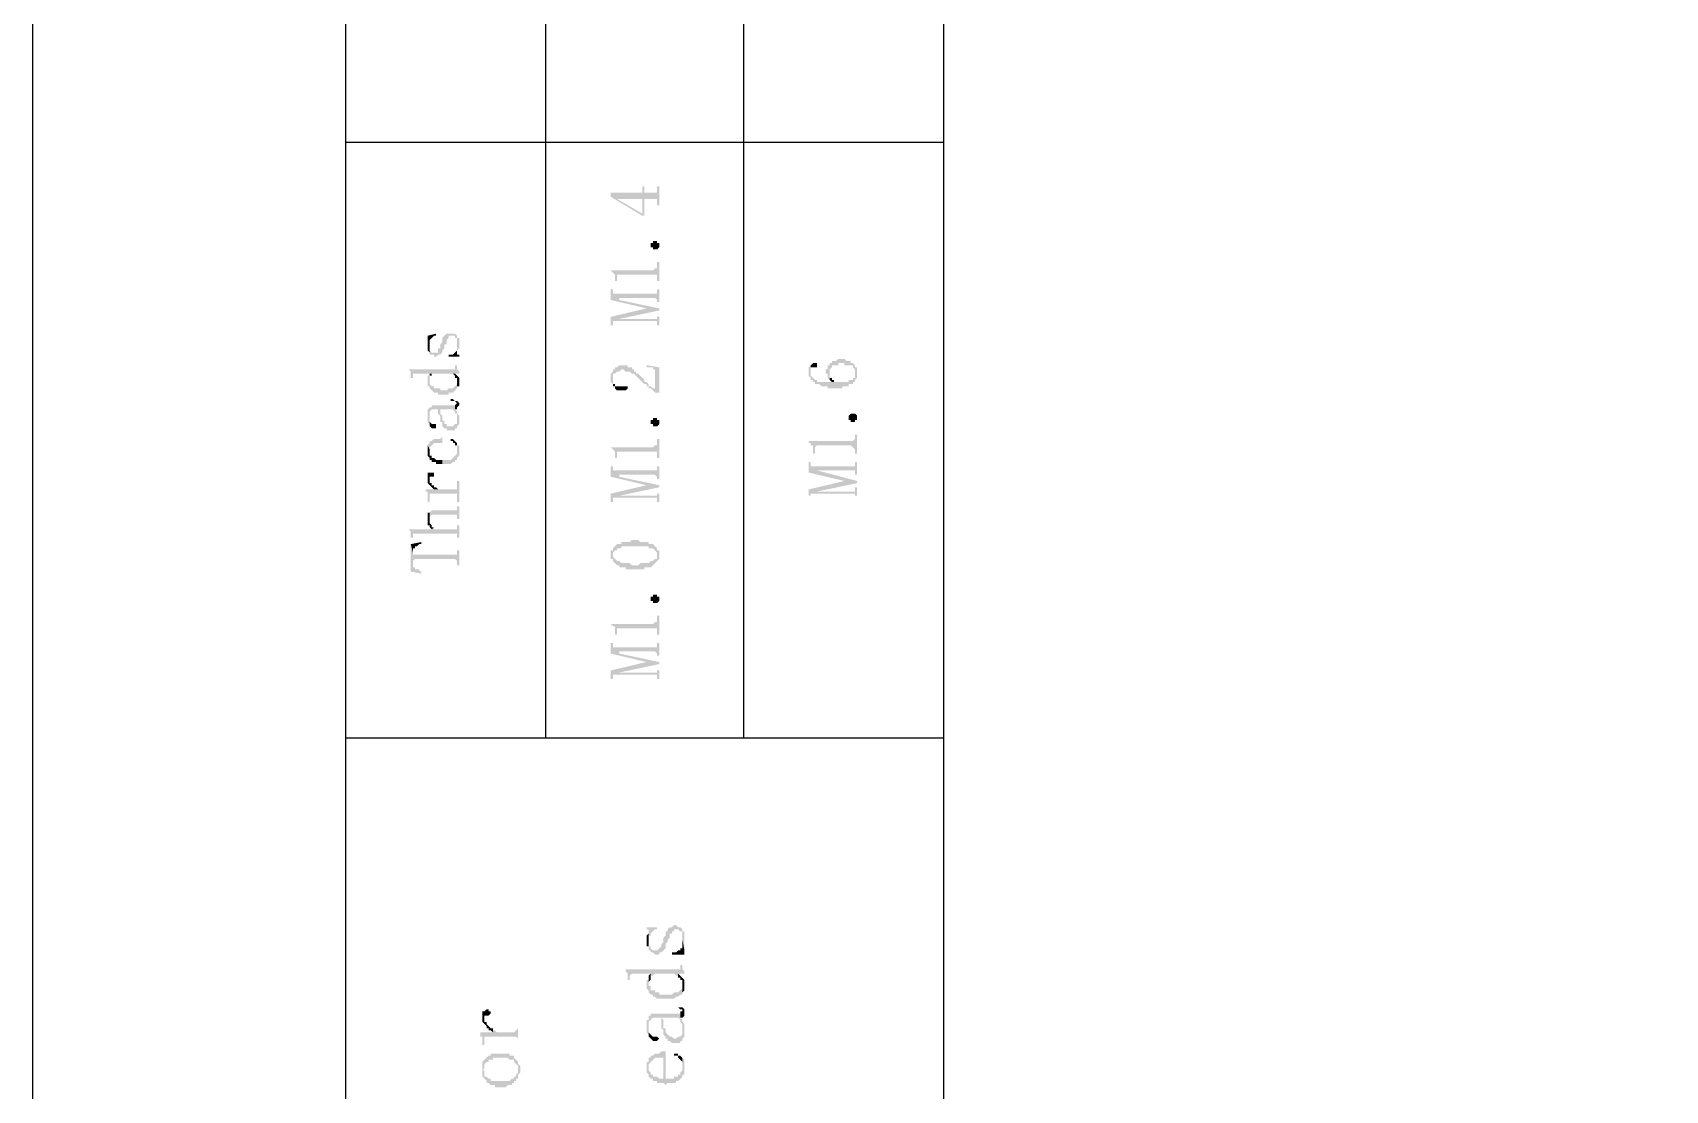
# Model space of a CAD drawing. Header units: millimetres. Extents: x 1399 to 2555, y 1196 to 1555.
# Drawn here: x 2134.8 to 2169.8, y 1397.58 to 1420.25 of the extents above; entities that cross this region are included whole.
import ezdxf

# ---------------------------------------------------------------- set-up
doc = ezdxf.new("R2010")
doc.units = ezdxf.units.MM

msp = doc.modelspace()

# ---------------------------------------------------------------- hatches: boundary and pattern name
at = {"transparency": 33554559}
for points in [[(2147.19323, 1416.82453), (2147.19323, 1416.73427), (2147.87021, 1416.32808), (2147.91534, 1416.32808), (2147.91534, 1416.68914), (2148.18614, 1416.68914), (2148.18614, 1416.55374), (2148.23127, 1416.55374), (2148.23127, 1416.95993), (2148.18614, 1416.95993), (2148.18614, 1416.86967), (2148.18614, 1416.82453), (2147.91534, 1416.82453), (2147.91534, 1416.95993), (2147.87021, 1416.95993), (2147.87021, 1416.37321), (2147.32862, 1416.68914), (2147.32862, 1416.68914)], [(2147.19323, 1416.82453), (2147.32862, 1416.68914), (2147.87021, 1416.68914), (2147.87021, 1416.37321), (2147.87021, 1416.82453)], [(2148.23127, 1415.69623), (2148.23127, 1415.6511), (2148.23127, 1415.6511), (2148.18614, 1415.60596), (2148.09587, 1415.60596), (2148.09587, 1415.6511), (2148.05074, 1415.6511), (2148.05074, 1415.69623), (2148.05074, 1415.74136), (2148.09587, 1415.74136), (2148.09587, 1415.78649), (2148.18614, 1415.78649), (2148.18614, 1415.74136), (2148.23127, 1415.74136), (2148.23127, 1415.69623)], [(2147.19323, 1415.15464), (2147.19323, 1415.15464), (2147.23836, 1415.10951), (2147.23836, 1415.10951), (2147.28349, 1415.06438), (2147.28349, 1415.01925), (2147.28349, 1414.92898), (2147.32862, 1414.92898), (2147.32862, 1415.06438), (2148.18614, 1415.06438), (2148.18614, 1415.01925), (2148.18614, 1414.92898), (2148.23127, 1414.92898), (2148.23127, 1415.33517), (2148.18614, 1415.33517), (2148.18614, 1415.24491), (2148.18614, 1415.19977), (2148.141, 1415.19977), (2148.09587, 1415.15464)], [(2147.19323, 1414.74845), (2147.19323, 1414.52279), (2147.96047, 1414.34226), (2147.96047, 1414.34226), (2148.23127, 1414.29713), (2148.23127, 1414.34226), (2147.37376, 1414.52279), (2147.37376, 1414.56792), (2147.28349, 1414.65819), (2147.23836, 1414.65819), (2147.23836, 1414.74845)], [(2147.28349, 1414.65819), (2147.37376, 1414.56792), (2148.141, 1414.56792), (2148.18614, 1414.52279), (2148.18614, 1414.47766), (2148.23127, 1414.47766), (2148.23127, 1414.74845), (2148.18614, 1414.74845), (2148.18614, 1414.70332), (2148.18614, 1414.65819), (2148.141, 1414.65819)], [(2147.19323, 1414.16173), (2147.19323, 1413.98121), (2147.23836, 1413.98121), (2147.23836, 1414.02634), (2147.23836, 1414.07147), (2147.28349, 1414.07147), (2147.37376, 1414.1166), (2148.23127, 1414.29713), (2147.96047, 1414.34226)], [(2147.28349, 1414.07147), (2148.18614, 1414.07147), (2148.18614, 1413.98121), (2148.23127, 1413.98121), (2148.23127, 1414.16173), (2148.18614, 1414.16173), (2148.18614, 1414.1166), (2147.37376, 1414.1166)], [(2143.26673, 1413.75555), (2143.26673, 1413.71041), (2143.31186, 1413.39449), (2143.31186, 1413.57502), (2143.31186, 1413.62015), (2143.31186, 1413.66528), (2143.35699, 1413.71041), (2143.35699, 1413.71041), (2143.40213, 1413.75555), (2143.44726, 1413.75555), (2143.44726, 1413.80068)], [(2143.26673, 1413.57502), (2143.26673, 1413.48475), (2143.26673, 1413.43962), (2143.31186, 1413.39449), (2143.26673, 1413.71041), (2143.26673, 1413.66528)], [(2143.31186, 1413.39449), (2143.31186, 1413.34936), (2143.40213, 1413.34936), (2143.40213, 1413.30422), (2143.44726, 1413.30422), (2143.49239, 1413.34936), (2143.53752, 1413.34936), (2143.58265, 1413.39449), (2143.58265, 1413.43962), (2143.58265, 1413.43962), (2143.62779, 1413.48475), (2143.62779, 1413.52988), (2143.62779, 1413.57502), (2143.67292, 1413.57502), (2143.67292, 1413.66528), (2143.67292, 1413.66528), (2143.71805, 1413.71041), (2143.71805, 1413.75555), (2143.85345, 1413.75555), (2143.85345, 1413.71041), (2143.89858, 1413.71041), (2143.89858, 1413.66528), (2143.89858, 1413.39449), (2143.89858, 1413.43962), (2143.94371, 1413.48475), (2143.94371, 1413.57502), (2143.94371, 1413.71041), (2143.89858, 1413.71041), (2143.89858, 1413.75555), (2143.89858, 1413.75555), (2143.85345, 1413.80068), (2143.67292, 1413.80068), (2143.62779, 1413.75555), (2143.62779, 1413.75555), (2143.58265, 1413.71041), (2143.58265, 1413.66528), (2143.58265, 1413.62015), (2143.53752, 1413.57502), (2143.53752, 1413.52988), (2143.53752, 1413.48475), (2143.49239, 1413.48475), (2143.49239, 1413.39449), (2143.35699, 1413.39449), (2143.31186, 1413.43962), (2143.31186, 1413.48475), (2143.31186, 1413.57502)], [(2143.71805, 1413.34936), (2143.71805, 1413.30422), (2143.94371, 1413.30422), (2143.94371, 1413.34936), (2143.89858, 1413.34936), (2143.89858, 1413.57502), (2143.89858, 1413.52988), (2143.89858, 1413.43962), (2143.89858, 1413.43962), (2143.85345, 1413.39449), (2143.85345, 1413.39449), (2143.80831, 1413.34936), (2143.76318, 1413.34936)], [(2142.86054, 1413.03343), (2142.86054, 1413.03343), (2142.90567, 1412.9883), (2142.90567, 1412.94317), (2142.90567, 1412.8529), (2142.9508, 1412.8529), (2142.9508, 1412.94317), (2143.35699, 1412.94317), (2143.35699, 1412.89803), (2143.35699, 1412.94317), (2143.94371, 1412.94317), (2143.94371, 1412.9883), (2143.94371, 1412.9883), (2143.89858, 1413.03343), (2143.89858, 1413.07856), (2143.89858, 1413.12369), (2143.85345, 1413.12369), (2143.85345, 1413.07856), (2143.85345, 1413.03343), (2143.80831, 1413.03343)], [(2143.31186, 1412.89803), (2143.31186, 1412.80777), (2143.31186, 1412.89803), (2143.35699, 1412.89803), (2143.35699, 1412.94317), (2143.31186, 1412.94317)], [(2143.80831, 1412.94317), (2143.85345, 1412.89803), (2143.85345, 1412.8529), (2143.89858, 1412.8529), (2143.89858, 1412.62724), (2143.89858, 1412.67237), (2143.94371, 1412.67237), (2143.94371, 1412.71751), (2143.94371, 1412.76264), (2143.94371, 1412.80777), (2143.94371, 1412.8529), (2143.89858, 1412.89803), (2143.89858, 1412.89803), (2143.85345, 1412.94317)], [(2147.19323, 1412.8529), (2147.19323, 1412.80777), (2147.19323, 1412.76264), (2147.23836, 1412.71751), (2147.23836, 1412.8529), (2147.23836, 1412.94317), (2147.28349, 1412.94317), (2147.32862, 1412.9883), (2147.37376, 1412.9883), (2147.41889, 1413.03343), (2147.46402, 1413.03343), (2147.50915, 1412.9883), (2147.59942, 1412.9883), (2147.64455, 1412.94317), (2147.68968, 1412.94317), (2147.73481, 1412.89803), (2147.73481, 1412.89803), (2147.77995, 1412.8529), (2147.77995, 1412.8529), (2147.82508, 1412.80777), (2147.82508, 1412.80777), (2147.87021, 1412.76264), (2147.87021, 1412.76264), (2147.91534, 1412.71751), (2147.96047, 1412.71751), (2147.96047, 1412.67237), (2148.00561, 1412.67237), (2148.00561, 1412.62724), (2148.05074, 1412.62724), (2148.09587, 1412.58211), (2148.09587, 1412.58211), (2148.141, 1412.53698), (2148.141, 1412.62724), (2148.09587, 1412.62724), (2148.05074, 1412.67237), (2148.00561, 1412.67237), (2148.00561, 1412.71751), (2148.00561, 1412.71751), (2147.96047, 1412.76264), (2147.91534, 1412.76264), (2147.91534, 1412.80777), (2147.91534, 1412.80777), (2147.87021, 1412.8529), (2147.87021, 1412.8529), (2147.82508, 1412.89803), (2147.82508, 1412.89803), (2147.77995, 1412.94317), (2147.73481, 1412.94317), (2147.73481, 1412.9883), (2147.68968, 1412.9883), (2147.68968, 1413.03343), (2147.64455, 1413.03343), (2147.64455, 1413.07856), (2147.55429, 1413.07856), (2147.55429, 1413.12369), (2147.37376, 1413.12369), (2147.32862, 1413.07856), (2147.28349, 1413.07856), (2147.28349, 1413.03343), (2147.23836, 1413.03343), (2147.23836, 1412.9883), (2147.23836, 1412.9883), (2147.19323, 1412.94317), (2147.19323, 1412.89803), (2147.19323, 1412.89803)], [(2147.96047, 1413.12369), (2147.96047, 1413.07856), (2148.09587, 1413.07856), (2148.09587, 1413.03343), (2148.141, 1413.03343), (2148.141, 1412.53698), (2148.23127, 1412.53698), (2148.23127, 1413.07856)], [(2151.43565, 1412.9883), (2151.43565, 1412.94317), (2151.43565, 1412.89803), (2151.48078, 1412.8529), (2151.48078, 1412.80777), (2151.52592, 1412.80777), (2151.52592, 1412.76264), (2151.57105, 1412.76264), (2151.57105, 1412.71751), (2151.66131, 1412.71751), (2151.70644, 1412.67237), (2151.84184, 1412.67237), (2151.84184, 1412.62724), (2152.15777, 1412.62724), (2152.15777, 1412.67237), (2152.29316, 1412.67237), (2152.29316, 1412.71751), (2152.38343, 1412.71751), (2152.38343, 1412.76264), (2152.42856, 1412.76264), (2152.42856, 1412.80777), (2152.42856, 1412.94317), (2152.42856, 1412.8529), (2152.38343, 1412.8529), (2152.38343, 1412.80777), (2152.29316, 1412.80777), (2152.29316, 1412.76264), (2151.61618, 1412.76264), (2151.61618, 1412.80777), (2151.57105, 1412.80777), (2151.52592, 1412.8529), (2151.52592, 1412.8529), (2151.48078, 1412.89803), (2151.48078, 1412.94317), (2151.48078, 1413.12369), (2151.43565, 1413.07856), (2151.43565, 1413.03343)], [(2151.48078, 1413.12369), (2151.48078, 1412.9883), (2151.48078, 1413.07856), (2151.61618, 1413.07856), (2151.61618, 1413.16883), (2151.52592, 1413.16883)], [(2151.79671, 1412.9883), (2151.79671, 1412.94317), (2151.84184, 1412.94317), (2151.84184, 1412.8529), (2151.84184, 1412.8529), (2151.88697, 1412.80777), (2151.88697, 1412.9883), (2151.88697, 1413.03343), (2151.88697, 1413.03343), (2151.93211, 1413.07856), (2151.93211, 1413.12369), (2152.0675, 1413.12369), (2152.0675, 1413.16883), (2152.2029, 1413.16883), (2152.2029, 1413.12369), (2152.38343, 1413.12369), (2152.38343, 1413.07856), (2152.38343, 1413.07856), (2152.42856, 1413.03343), (2152.42856, 1412.80777), (2152.47369, 1412.8529), (2152.47369, 1412.94317), (2152.47369, 1412.9883), (2152.47369, 1413.07856), (2152.42856, 1413.07856), (2152.42856, 1413.12369), (2152.42856, 1413.12369), (2152.38343, 1413.16883), (2152.3383, 1413.16883), (2152.3383, 1413.21396), (2152.24803, 1413.21396), (2152.2029, 1413.25909), (2152.0675, 1413.25909), (2152.02237, 1413.21396), (2151.93211, 1413.21396), (2151.93211, 1413.16883), (2151.88697, 1413.16883), (2151.88697, 1413.12369), (2151.84184, 1413.12369), (2151.84184, 1413.07856), (2151.84184, 1413.03343), (2151.79671, 1413.03343)], [(2151.88697, 1412.80777), (2151.88697, 1412.80777), (2151.93211, 1412.76264), (2151.97724, 1412.76264), (2151.97724, 1412.80777), (2151.93211, 1412.80777), (2151.93211, 1412.8529), (2151.88697, 1412.8529), (2151.88697, 1412.89803), (2151.88697, 1412.9883)], [(2143.26673, 1412.76264), (2143.26673, 1412.71751), (2143.26673, 1412.67237), (2143.31186, 1412.67237), (2143.31186, 1412.62724), (2143.31186, 1412.62724), (2143.35699, 1412.58211), (2143.35699, 1412.58211), (2143.40213, 1412.53698), (2143.49239, 1412.53698), (2143.49239, 1412.49184), (2143.71805, 1412.49184), (2143.71805, 1412.53698), (2143.80831, 1412.53698), (2143.85345, 1412.58211), (2143.85345, 1412.58211), (2143.89858, 1412.62724), (2143.89858, 1412.76264), (2143.89858, 1412.71751), (2143.89858, 1412.71751), (2143.85345, 1412.67237), (2143.85345, 1412.67237), (2143.80831, 1412.62724), (2143.71805, 1412.62724), (2143.67292, 1412.58211), (2143.53752, 1412.58211), (2143.53752, 1412.62724), (2143.40213, 1412.62724), (2143.40213, 1412.67237), (2143.35699, 1412.67237), (2143.31186, 1412.71751), (2143.31186, 1412.89803), (2143.26673, 1412.89803), (2143.26673, 1412.8529), (2143.26673, 1412.80777)], [(2147.23836, 1412.71751), (2147.23836, 1412.67237), (2147.28349, 1412.67237), (2147.28349, 1412.62724), (2147.28349, 1412.62724), (2147.32862, 1412.58211), (2147.50915, 1412.58211), (2147.55429, 1412.62724), (2147.55429, 1412.67237), (2147.28349, 1412.67237), (2147.28349, 1412.71751), (2147.23836, 1412.71751), (2147.23836, 1412.80777), (2147.23836, 1412.80777)], [(2143.26673, 1412.04052), (2143.26673, 1411.99539), (2143.26673, 1411.90513), (2143.26673, 1411.90513), (2143.31186, 1411.85999), (2143.31186, 1412.04052), (2143.31186, 1412.13079), (2143.31186, 1412.13079), (2143.35699, 1412.17592), (2143.49239, 1412.17592), (2143.49239, 1412.08565), (2143.53752, 1412.04052), (2143.53752, 1411.99539), (2143.53752, 1412.17592), (2143.80831, 1412.17592), (2143.85345, 1412.13079), (2143.85345, 1412.08565), (2143.89858, 1412.08565), (2143.89858, 1411.99539), (2143.89858, 1411.95026), (2143.89858, 1412.13079), (2143.89858, 1412.13079), (2143.85345, 1412.17592), (2143.85345, 1412.26618), (2143.35699, 1412.26618), (2143.35699, 1412.22105), (2143.31186, 1412.22105), (2143.26673, 1412.17592)], [(2143.76318, 1412.40158), (2143.76318, 1412.35645), (2143.85345, 1412.35645), (2143.89858, 1412.31132), (2143.89858, 1412.17592), (2143.89858, 1412.22105), (2143.89858, 1412.22105), (2143.94371, 1412.26618), (2143.94371, 1412.31132), (2143.89858, 1412.35645), (2143.85345, 1412.35645), (2143.80831, 1412.40158)], [(2143.85345, 1412.26618), (2143.85345, 1412.17592), (2143.89858, 1412.17592), (2143.89858, 1412.31132), (2143.89858, 1412.31132)], [(2143.31186, 1411.85999), (2143.31186, 1411.81486), (2143.31186, 1411.81486), (2143.35699, 1411.76973), (2143.44726, 1411.76973), (2143.44726, 1411.81486), (2143.44726, 1411.85999), (2143.35699, 1411.85999), (2143.31186, 1411.90513), (2143.31186, 1412.04052)], [(2143.53752, 1411.99539), (2143.53752, 1411.90513), (2143.58265, 1411.90513), (2143.58265, 1411.85999), (2143.58265, 1411.81486), (2143.58265, 1411.81486), (2143.62779, 1411.76973), (2143.67292, 1411.76973), (2143.67292, 1411.7246), (2143.85345, 1411.7246), (2143.85345, 1411.76973), (2143.89858, 1411.76973), (2143.89858, 1411.81486), (2143.89858, 1411.81486), (2143.94371, 1411.85999), (2143.94371, 1411.95026), (2143.94371, 1411.99539), (2143.94371, 1412.04052), (2143.89858, 1412.08565), (2143.89858, 1411.90513), (2143.89858, 1411.85999), (2143.85345, 1411.85999), (2143.80831, 1411.81486), (2143.67292, 1411.81486), (2143.67292, 1411.85999), (2143.62779, 1411.85999), (2143.62779, 1411.90513), (2143.62779, 1411.90513), (2143.58265, 1411.95026), (2143.58265, 1411.99539), (2143.58265, 1412.04052), (2143.53752, 1412.08565), (2143.53752, 1412.17592)], [(2148.23127, 1411.90513), (2148.23127, 1411.85999), (2148.23127, 1411.85999), (2148.18614, 1411.81486), (2148.09587, 1411.81486), (2148.09587, 1411.85999), (2148.05074, 1411.85999), (2148.05074, 1411.90513), (2148.05074, 1411.95026), (2148.09587, 1411.95026), (2148.09587, 1411.99539), (2148.18614, 1411.99539), (2148.18614, 1411.95026), (2148.23127, 1411.95026), (2148.23127, 1411.90513)], [(2152.47369, 1411.99539), (2152.47369, 1411.95026), (2152.42856, 1411.95026), (2152.42856, 1411.90513), (2152.3383, 1411.90513), (2152.3383, 1411.95026), (2152.29316, 1411.95026), (2152.29316, 1411.99539), (2152.29316, 1412.04052), (2152.29316, 1412.04052), (2152.3383, 1412.08565), (2152.42856, 1412.08565), (2152.47369, 1412.04052), (2152.47369, 1411.99539)], [(2143.26673, 1411.40867), (2143.31186, 1411.31841), (2143.31186, 1411.36354), (2143.31186, 1411.36354), (2143.35699, 1411.40867), (2143.35699, 1411.40867), (2143.40213, 1411.4538), (2143.58265, 1411.4538), (2143.58265, 1411.00248), (2143.76318, 1411.00248), (2143.80831, 1411.04762), (2143.85345, 1411.04762), (2143.85345, 1411.09275), (2143.89858, 1411.09275), (2143.89858, 1411.13788), (2143.89858, 1411.13788), (2143.94371, 1411.18301), (2143.94371, 1411.22814), (2143.94371, 1411.31841), (2143.94371, 1411.36354), (2143.94371, 1411.40867), (2143.89858, 1411.40867), (2143.89858, 1411.4538), (2143.89858, 1411.31841), (2143.89858, 1411.22814), (2143.89858, 1411.22814), (2143.85345, 1411.18301), (2143.85345, 1411.18301), (2143.80831, 1411.13788), (2143.80831, 1411.13788), (2143.76318, 1411.09275), (2143.58265, 1411.09275), (2143.58265, 1411.5892), (2143.58265, 1411.5892), (2143.53752, 1411.54407), (2143.40213, 1411.54407), (2143.35699, 1411.49894), (2143.31186, 1411.49894), (2143.31186, 1411.4538), (2143.31186, 1411.4538)], [(2143.76318, 1411.49894), (2143.80831, 1411.49894), (2143.80831, 1411.4538), (2143.85345, 1411.4538), (2143.85345, 1411.40867), (2143.89858, 1411.40867), (2143.89858, 1411.36354), (2143.89858, 1411.31841), (2143.89858, 1411.4538), (2143.89858, 1411.4538), (2143.85345, 1411.49894), (2143.85345, 1411.49894), (2143.80831, 1411.54407), (2143.76318, 1411.54407)], [(2147.19323, 1411.36354), (2147.19323, 1411.36354), (2147.23836, 1411.31841), (2147.23836, 1411.31841), (2147.28349, 1411.27328), (2147.28349, 1411.22814), (2147.28349, 1411.13788), (2147.32862, 1411.13788), (2147.32862, 1411.27328), (2148.18614, 1411.27328), (2148.18614, 1411.22814), (2148.18614, 1411.13788), (2148.23127, 1411.13788), (2148.23127, 1411.54407), (2148.18614, 1411.54407), (2148.18614, 1411.4538), (2148.18614, 1411.40867), (2148.141, 1411.40867), (2148.09587, 1411.36354)], [(2151.43565, 1411.49894), (2151.43565, 1411.4538), (2151.48078, 1411.4538), (2151.48078, 1411.40867), (2151.52592, 1411.40867), (2151.52592, 1411.36354), (2151.52592, 1411.22814), (2151.57105, 1411.22814), (2151.57105, 1411.36354), (2151.57105, 1411.36354), (2151.61618, 1411.40867), (2152.3383, 1411.40867), (2152.38343, 1411.36354), (2152.38343, 1411.36354), (2152.42856, 1411.31841), (2152.42856, 1411.22814), (2152.47369, 1411.22814), (2152.47369, 1411.63433), (2152.42856, 1411.63433), (2152.42856, 1411.54407), (2152.42856, 1411.54407), (2152.38343, 1411.49894), (2152.3383, 1411.49894)], [(2143.26673, 1411.27328), (2143.26673, 1411.18301), (2143.26673, 1411.18301), (2143.31186, 1411.13788), (2143.31186, 1411.09275), (2143.35699, 1411.09275), (2143.35699, 1411.04762), (2143.44726, 1411.04762), (2143.44726, 1411.00248), (2143.58265, 1411.00248), (2143.58265, 1411.09275), (2143.44726, 1411.09275), (2143.40213, 1411.13788), (2143.35699, 1411.13788), (2143.35699, 1411.18301), (2143.31186, 1411.18301), (2143.31186, 1411.22814), (2143.31186, 1411.31841), (2143.26673, 1411.40867), (2143.26673, 1411.36354), (2143.26673, 1411.31841)], [(2143.26673, 1410.73169), (2143.26673, 1410.64143), (2143.26673, 1410.59629), (2143.31186, 1410.55116), (2143.31186, 1410.68656), (2143.31186, 1410.73169), (2143.40213, 1410.73169), (2143.40213, 1410.77682), (2143.40213, 1410.82195), (2143.26673, 1410.82195), (2143.26673, 1410.77682)], [(2147.19323, 1410.95735), (2147.19323, 1410.73169), (2147.96047, 1410.55116), (2147.96047, 1410.55116), (2148.23127, 1410.50603), (2148.23127, 1410.55116), (2147.37376, 1410.73169), (2147.37376, 1410.77682), (2147.28349, 1410.86709), (2147.23836, 1410.86709), (2147.23836, 1410.95735)], [(2147.28349, 1410.86709), (2147.37376, 1410.77682), (2148.141, 1410.77682), (2148.18614, 1410.73169), (2148.18614, 1410.68656), (2148.23127, 1410.68656), (2148.23127, 1410.95735), (2148.18614, 1410.95735), (2148.18614, 1410.91222), (2148.18614, 1410.86709), (2148.141, 1410.86709)], [(2151.43565, 1411.04762), (2151.43565, 1410.82195), (2152.2029, 1410.64143), (2152.2029, 1410.64143), (2152.47369, 1410.59629), (2152.47369, 1410.64143), (2151.61618, 1410.86709), (2151.61618, 1410.86709), (2151.52592, 1410.95735), (2151.48078, 1410.95735), (2151.48078, 1411.00248), (2151.48078, 1411.04762)], [(2151.52592, 1410.95735), (2151.61618, 1410.86709), (2152.42856, 1410.86709), (2152.42856, 1410.82195), (2152.42856, 1410.77682), (2152.47369, 1410.77682), (2152.47369, 1411.04762), (2152.42856, 1411.04762), (2152.42856, 1411.00248), (2152.42856, 1410.95735), (2152.38343, 1410.95735)], [(2143.2216, 1410.4609), (2143.2216, 1410.41576), (2143.26673, 1410.41576), (2143.26673, 1410.3255), (2143.26673, 1410.28037), (2143.26673, 1410.1901), (2143.31186, 1410.1901), (2143.31186, 1410.3255), (2143.31186, 1410.37063), (2143.89858, 1410.37063), (2143.89858, 1410.3255), (2143.89858, 1410.1901), (2143.94371, 1410.1901), (2143.94371, 1410.64143), (2143.89858, 1410.64143), (2143.89858, 1410.50603), (2143.89858, 1410.4609), (2143.44726, 1410.4609)], [(2143.31186, 1410.55116), (2143.31186, 1410.55116), (2143.35699, 1410.50603), (2143.35699, 1410.50603), (2143.40213, 1410.4609), (2143.49239, 1410.4609), (2143.44726, 1410.50603), (2143.40213, 1410.50603), (2143.40213, 1410.55116), (2143.35699, 1410.55116), (2143.35699, 1410.59629), (2143.31186, 1410.59629), (2143.31186, 1410.64143), (2143.31186, 1410.68656)], [(2147.19323, 1410.37063), (2147.19323, 1410.1901), (2147.23836, 1410.1901), (2147.23836, 1410.23524), (2147.23836, 1410.28037), (2147.28349, 1410.28037), (2147.37376, 1410.3255), (2148.23127, 1410.50603), (2147.96047, 1410.55116)], [(2151.43565, 1410.4609), (2151.43565, 1410.3255), (2151.48078, 1410.3255), (2151.48078, 1410.37063), (2151.52592, 1410.37063), (2151.61618, 1410.41576), (2152.47369, 1410.59629), (2152.2029, 1410.64143)], [(2151.52592, 1410.37063), (2152.42856, 1410.37063), (2152.42856, 1410.3255), (2152.47369, 1410.3255), (2152.47369, 1410.50603), (2152.42856, 1410.50603), (2152.42856, 1410.4609), (2152.42856, 1410.41576), (2151.61618, 1410.41576)], [(2147.28349, 1410.28037), (2148.18614, 1410.28037), (2148.18614, 1410.1901), (2148.23127, 1410.1901), (2148.23127, 1410.37063), (2148.18614, 1410.37063), (2148.18614, 1410.3255), (2147.37376, 1410.3255)], [(2143.26673, 1409.82905), (2143.26673, 1409.78391), (2143.26673, 1409.69365), (2143.31186, 1409.69365), (2143.31186, 1409.64852), (2143.31186, 1409.64852), (2143.35699, 1409.60339), (2143.35699, 1409.60339), (2143.40213, 1409.64852), (2143.35699, 1409.64852), (2143.35699, 1409.69365), (2143.35699, 1409.69365), (2143.31186, 1409.73878), (2143.31186, 1409.96444), (2143.26673, 1409.96444), (2143.26673, 1409.87418), (2143.26673, 1409.87418)], [(2143.31186, 1409.96444), (2143.31186, 1409.82905), (2143.31186, 1409.87418), (2143.35699, 1409.91931), (2143.89858, 1409.91931), (2143.89858, 1409.82905), (2143.94371, 1409.82905), (2143.94371, 1410.09984), (2143.89858, 1410.09984), (2143.89858, 1410.05471), (2143.89858, 1410.00958), (2143.35699, 1410.00958)], [(2142.86054, 1409.60339), (2142.86054, 1409.60339), (2142.90567, 1409.55825), (2142.90567, 1409.51312), (2142.90567, 1409.42286), (2142.9508, 1409.42286), (2142.9508, 1409.46799), (2142.9508, 1409.51312), (2143.89858, 1409.51312), (2143.89858, 1409.42286), (2143.94371, 1409.42286), (2143.94371, 1409.69365), (2143.89858, 1409.69365), (2143.89858, 1409.64852), (2143.89858, 1409.60339), (2143.40213, 1409.60339), (2143.40213, 1409.64852), (2143.35699, 1409.60339)], [(2142.90567, 1409.28746), (2142.9508, 1409.10693), (2142.9508, 1409.1972), (2142.99594, 1409.1972), (2142.99594, 1409.24233), (2143.04107, 1409.24233), (2143.0862, 1409.28746), (2143.13133, 1409.28746), (2143.13133, 1409.33259)], [(2142.90567, 1409.28746), (2142.90567, 1408.70074), (2143.13133, 1408.65561), (2143.13133, 1408.70074), (2143.0862, 1408.70074), (2143.0862, 1408.74587), (2142.99594, 1408.74587), (2142.99594, 1408.79101), (2142.9508, 1408.79101), (2142.9508, 1408.88127), (2142.9508, 1409.10693)], [(2142.9508, 1409.10693), (2142.9508, 1408.88127), (2142.9508, 1408.9264), (2142.9508, 1408.9264), (2142.99594, 1408.97154), (2143.85345, 1408.97154), (2143.89858, 1408.9264), (2143.89858, 1408.83614), (2143.94371, 1408.83614), (2143.94371, 1409.15206), (2143.89858, 1409.15206), (2143.89858, 1409.10693), (2143.89858, 1409.0618), (2142.9508, 1409.0618)], [(2147.19323, 1409.0618), (2147.19323, 1408.97154), (2147.23836, 1408.97154), (2147.23836, 1408.9264), (2147.23836, 1409.0618), (2147.23836, 1409.10693), (2147.23836, 1409.10693), (2147.28349, 1409.15206), (2147.32862, 1409.15206), (2147.32862, 1409.1972), (2147.41889, 1409.1972), (2147.41889, 1409.24233), (2148.00561, 1409.24233), (2148.00561, 1409.1972), (2148.09587, 1409.1972), (2148.141, 1409.15206), (2148.141, 1409.15206), (2148.18614, 1409.10693), (2148.18614, 1409.0618), (2148.18614, 1409.1972), (2148.18614, 1409.1972), (2148.141, 1409.24233), (2148.141, 1409.24233), (2148.09587, 1409.28746), (2148.00561, 1409.28746), (2148.00561, 1409.33259), (2147.82508, 1409.33259), (2147.77995, 1409.37772), (2147.64455, 1409.37772), (2147.59942, 1409.33259), (2147.41889, 1409.33259), (2147.41889, 1409.28746), (2147.32862, 1409.28746), (2147.28349, 1409.24233), (2147.28349, 1409.24233), (2147.23836, 1409.1972), (2147.23836, 1409.15206), (2147.19323, 1409.15206)], [(2147.23836, 1408.9264), (2147.28349, 1408.88127), (2147.28349, 1408.88127), (2147.32862, 1408.83614), (2147.37376, 1408.83614), (2147.37376, 1408.79101), (2147.50915, 1408.79101), (2147.50915, 1408.74587), (2147.91534, 1408.74587), (2147.91534, 1408.79101), (2148.05074, 1408.79101), (2148.09587, 1408.83614), (2148.09587, 1408.83614), (2148.141, 1408.88127), (2148.141, 1408.88127), (2148.18614, 1408.9264), (2148.18614, 1408.9264), (2148.23127, 1408.97154), (2148.23127, 1409.01667), (2148.23127, 1409.0618), (2148.23127, 1409.10693), (2148.23127, 1409.15206), (2148.18614, 1409.15206), (2148.18614, 1409.1972), (2148.18614, 1409.01667), (2148.18614, 1408.97154), (2148.141, 1408.97154), (2148.09587, 1408.9264), (2148.05074, 1408.9264), (2148.00561, 1408.88127), (2147.82508, 1408.88127), (2147.77995, 1408.83614), (2147.64455, 1408.83614), (2147.59942, 1408.88127), (2147.41889, 1408.88127), (2147.37376, 1408.9264), (2147.32862, 1408.9264), (2147.28349, 1408.97154), (2147.28349, 1408.97154), (2147.23836, 1409.01667), (2147.23836, 1409.0618)], [(2148.23127, 1408.11402), (2148.23127, 1408.06889), (2148.23127, 1408.06889), (2148.18614, 1408.02376), (2148.09587, 1408.02376), (2148.09587, 1408.06889), (2148.05074, 1408.06889), (2148.05074, 1408.11402), (2148.05074, 1408.15916), (2148.09587, 1408.15916), (2148.09587, 1408.20429), (2148.18614, 1408.20429), (2148.18614, 1408.15916), (2148.23127, 1408.15916), (2148.23127, 1408.11402)], [(2147.19323, 1407.57244), (2147.19323, 1407.57244), (2147.23836, 1407.52731), (2147.28349, 1407.52731), (2147.28349, 1407.48217), (2147.28349, 1407.43704), (2147.28349, 1407.34678), (2147.32862, 1407.34678), (2147.32862, 1407.48217), (2148.18614, 1407.48217), (2148.18614, 1407.43704), (2148.18614, 1407.34678), (2148.23127, 1407.34678), (2148.23127, 1407.75297), (2148.18614, 1407.75297), (2148.18614, 1407.6627), (2148.18614, 1407.61757), (2148.141, 1407.61757), (2148.09587, 1407.57244)], [(2147.19323, 1407.16625), (2147.19323, 1406.94059), (2147.96047, 1406.76006), (2147.96047, 1406.76006), (2148.23127, 1406.71493), (2148.23127, 1406.76006), (2147.37376, 1406.94059), (2147.37376, 1406.98572), (2147.28349, 1407.07598), (2147.23836, 1407.07598), (2147.23836, 1407.16625)], [(2147.28349, 1407.07598), (2147.37376, 1406.98572), (2148.141, 1406.98572), (2148.18614, 1406.94059), (2148.18614, 1406.89546), (2148.23127, 1406.89546), (2148.23127, 1407.16625), (2148.18614, 1407.16625), (2148.18614, 1407.12112), (2148.18614, 1407.07598), (2148.141, 1407.07598)], [(2147.19323, 1406.57953), (2147.19323, 1406.399), (2147.23836, 1406.399), (2147.23836, 1406.44413), (2147.23836, 1406.48927), (2147.28349, 1406.48927), (2147.37376, 1406.5344), (2148.23127, 1406.71493), (2147.96047, 1406.76006)], [(2147.28349, 1406.48927), (2148.18614, 1406.48927), (2148.18614, 1406.399), (2148.23127, 1406.399), (2148.23127, 1406.57953), (2148.18614, 1406.57953), (2148.18614, 1406.5344), (2147.37376, 1406.5344)], [(2147.96047, 1401.0734), (2147.96047, 1401.02827), (2148.00561, 1401.02827), (2148.00561, 1400.62208), (2148.00561, 1400.80261), (2148.00561, 1400.89288), (2148.05074, 1400.89288), (2148.05074, 1400.93801), (2148.09587, 1400.98314), (2148.09587, 1400.98314), (2148.141, 1401.02827), (2148.18614, 1401.02827), (2148.18614, 1401.0734)], [(2148.00561, 1400.62208), (2148.00561, 1400.57695), (2148.05074, 1400.57695), (2148.05074, 1400.53182), (2148.09587, 1400.53182), (2148.141, 1400.48669), (2148.23127, 1400.48669), (2148.23127, 1400.53182), (2148.2764, 1400.53182), (2148.32153, 1400.57695), (2148.32153, 1400.57695), (2148.36666, 1400.62208), (2148.36666, 1400.71235), (2148.4118, 1400.75748), (2148.4118, 1400.80261), (2148.45693, 1400.84774), (2148.45693, 1400.93801), (2148.50206, 1400.93801), (2148.50206, 1400.98314), (2148.54719, 1400.98314), (2148.54719, 1401.02827), (2148.63746, 1401.02827), (2148.68259, 1400.98314), (2148.72772, 1400.98314), (2148.72772, 1400.93801), (2148.72772, 1400.80261), (2148.77285, 1400.57695), (2148.77285, 1400.62208), (2148.77285, 1400.71235), (2148.77285, 1400.89288), (2148.77285, 1400.98314), (2148.72772, 1400.98314), (2148.72772, 1401.02827), (2148.72772, 1401.02827), (2148.68259, 1401.0734), (2148.63746, 1401.0734), (2148.59233, 1401.11854), (2148.54719, 1401.11854), (2148.50206, 1401.0734), (2148.45693, 1401.0734), (2148.4118, 1401.02827), (2148.4118, 1400.98314), (2148.36666, 1400.98314), (2148.36666, 1400.89288), (2148.32153, 1400.84774), (2148.32153, 1400.75748), (2148.2764, 1400.71235), (2148.2764, 1400.66722), (2148.23127, 1400.62208), (2148.23127, 1400.62208), (2148.18614, 1400.57695), (2148.09587, 1400.57695), (2148.05074, 1400.62208), (2148.05074, 1400.66722), (2148.00561, 1400.66722), (2148.00561, 1400.80261)], [(2147.96047, 1400.80261), (2147.96047, 1400.66722), (2148.00561, 1400.66722), (2148.00561, 1400.62208), (2148.00561, 1400.98314), (2148.00561, 1400.93801), (2147.96047, 1400.89288)], [(2148.50206, 1400.53182), (2148.50206, 1400.48669), (2148.77285, 1400.48669), (2148.77285, 1400.53182), (2148.77285, 1400.57695), (2148.77285, 1400.57695), (2148.72772, 1400.80261), (2148.72772, 1400.71235), (2148.72772, 1400.62208), (2148.68259, 1400.62208), (2148.68259, 1400.57695), (2148.63746, 1400.57695), (2148.59233, 1400.53182), (2148.54719, 1400.53182)], [(2147.50915, 1400.17076), (2147.50915, 1400.12563), (2147.55429, 1400.0805), (2147.55429, 1399.9451), (2147.59942, 1399.9451), (2147.59942, 1400.03536), (2147.59942, 1400.03536), (2147.64455, 1400.0805), (2148.05074, 1400.0805), (2148.05074, 1400.03536), (2148.09587, 1400.03536), (2148.141, 1400.0805), (2148.54719, 1400.0805), (2148.59233, 1400.03536), (2148.63746, 1400.03536), (2148.63746, 1400.0805), (2148.77285, 1400.0805), (2148.77285, 1400.12563), (2148.72772, 1400.17076), (2148.72772, 1400.26103), (2148.68259, 1400.26103), (2148.68259, 1400.21589), (2148.68259, 1400.17076), (2148.63746, 1400.17076)], [(2147.96047, 1399.85484), (2147.96047, 1399.76457), (2148.00561, 1399.71944), (2148.00561, 1399.67431), (2148.05074, 1399.62918), (2148.09587, 1399.62918), (2148.09587, 1399.58404), (2148.141, 1399.58404), (2148.18614, 1399.53891), (2148.54719, 1399.53891), (2148.59233, 1399.58404), (2148.63746, 1399.58404), (2148.68259, 1399.62918), (2148.72772, 1399.62918), (2148.72772, 1399.85484), (2148.72772, 1399.76457), (2148.68259, 1399.71944), (2148.68259, 1399.71944), (2148.63746, 1399.67431), (2148.54719, 1399.67431), (2148.50206, 1399.62918), (2148.23127, 1399.62918), (2148.23127, 1399.67431), (2148.141, 1399.67431), (2148.141, 1399.71944), (2148.05074, 1399.71944), (2148.05074, 1399.8097), (2148.00561, 1399.8097), (2148.00561, 1399.99023), (2148.00561, 1399.9451), (2147.96047, 1399.9451), (2147.96047, 1399.89997)], [(2148.00561, 1399.99023), (2148.00561, 1399.85484), (2148.00561, 1399.89997), (2148.05074, 1399.9451), (2148.05074, 1399.99023), (2148.05074, 1400.0805), (2148.05074, 1400.0805), (2148.00561, 1400.03536)], [(2148.63746, 1400.03536), (2148.63746, 1399.99023), (2148.68259, 1399.99023), (2148.68259, 1399.9451), (2148.72772, 1399.9451), (2148.72772, 1399.67431), (2148.77285, 1399.71944), (2148.77285, 1399.85484), (2148.77285, 1399.89997), (2148.77285, 1399.9451), (2148.72772, 1399.99023), (2148.72772, 1399.99023), (2148.68259, 1400.03536), (2148.68259, 1400.03536), (2148.63746, 1400.0805)], [(2144.44017, 1399.13272), (2144.44017, 1399.04246), (2144.44017, 1399.04246), (2144.4853, 1398.99732), (2144.4853, 1399.13272), (2144.4853, 1399.17785), (2144.57556, 1399.17785), (2144.62069, 1399.22299), (2144.62069, 1399.26812), (2144.57556, 1399.26812), (2144.57556, 1399.31325), (2144.53043, 1399.31325), (2144.4853, 1399.26812), (2144.44017, 1399.26812), (2144.44017, 1399.17785)], [(2148.59233, 1399.35838), (2148.63746, 1399.35838), (2148.68259, 1399.31325), (2148.72772, 1399.31325), (2148.72772, 1399.13272), (2148.77285, 1399.17785), (2148.77285, 1399.26812), (2148.77285, 1399.31325), (2148.72772, 1399.35838), (2148.63746, 1399.35838)], [(2148.68259, 1399.22299), (2148.68259, 1399.13272), (2148.72772, 1399.13272), (2148.72772, 1399.26812), (2148.68259, 1399.26812)], [(2144.39503, 1398.8168), (2144.39503, 1398.72653), (2144.44017, 1398.72653), (2144.44017, 1398.63627), (2144.44017, 1398.546), (2144.4853, 1398.546), (2144.4853, 1398.6814), (2144.4853, 1398.72653), (2145.16228, 1398.72653), (2145.20741, 1398.6814), (2145.20741, 1398.546), (2145.20741, 1399.04246), (2145.20741, 1398.90706), (2145.20741, 1398.90706), (2145.16228, 1398.86193), (2145.16228, 1398.86193), (2145.11715, 1398.8168), (2144.75609, 1398.8168), (2144.71096, 1398.86193), (2144.66583, 1398.86193), (2144.66583, 1398.8168)], [(2144.4853, 1398.99732), (2144.4853, 1398.99732), (2144.53043, 1398.95219), (2144.53043, 1398.90706), (2144.57556, 1398.90706), (2144.57556, 1398.86193), (2144.62069, 1398.86193), (2144.66583, 1398.8168), (2144.66583, 1398.90706), (2144.62069, 1398.90706), (2144.57556, 1398.95219), (2144.57556, 1398.95219), (2144.53043, 1398.99732), (2144.53043, 1399.04246), (2144.4853, 1399.04246), (2144.4853, 1399.13272)], [(2147.96047, 1398.95219), (2147.96047, 1398.90706), (2147.96047, 1398.8168), (2148.00561, 1398.77166), (2148.00561, 1398.72653), (2148.00561, 1398.95219), (2148.00561, 1399.04246), (2148.05074, 1399.08759), (2148.05074, 1399.08759), (2148.09587, 1399.13272), (2148.2764, 1399.13272), (2148.2764, 1398.90706), (2148.2764, 1399.13272), (2148.63746, 1399.13272), (2148.68259, 1399.08759), (2148.68259, 1399.04246), (2148.68259, 1399.04246), (2148.72772, 1398.99732), (2148.72772, 1398.95219), (2148.72772, 1398.86193), (2148.72772, 1399.04246), (2148.72772, 1399.08759), (2148.68259, 1399.13272), (2148.68259, 1399.22299), (2148.05074, 1399.22299), (2148.05074, 1399.17785), (2148.00561, 1399.17785), (2148.00561, 1399.08759), (2147.96047, 1399.08759), (2147.96047, 1398.99732)], [(2148.00561, 1398.72653), (2148.00561, 1398.72653), (2148.05074, 1398.6814), (2148.05074, 1398.6814), (2148.09587, 1398.63627), (2148.18614, 1398.63627), (2148.23127, 1398.6814), (2148.18614, 1398.72653), (2148.09587, 1398.72653), (2148.05074, 1398.77166), (2148.05074, 1398.77166), (2148.00561, 1398.8168), (2148.00561, 1398.95219)], [(2148.2764, 1398.90706), (2148.32153, 1398.86193), (2148.32153, 1398.77166), (2148.32153, 1398.77166), (2148.36666, 1398.72653), (2148.36666, 1398.6814), (2148.4118, 1398.6814), (2148.4118, 1398.63627), (2148.45693, 1398.63627), (2148.50206, 1398.59114), (2148.68259, 1398.59114), (2148.68259, 1398.63627), (2148.72772, 1398.63627), (2148.72772, 1398.6814), (2148.77285, 1398.72653), (2148.77285, 1398.86193), (2148.77285, 1398.95219), (2148.77285, 1398.99732), (2148.77285, 1398.99732), (2148.72772, 1399.04246), (2148.72772, 1398.77166), (2148.72772, 1398.77166), (2148.68259, 1398.72653), (2148.63746, 1398.72653), (2148.59233, 1398.6814), (2148.54719, 1398.6814), (2148.50206, 1398.72653), (2148.45693, 1398.72653), (2148.4118, 1398.77166), (2148.4118, 1398.77166), (2148.36666, 1398.8168), (2148.36666, 1398.90706), (2148.32153, 1398.90706), (2148.32153, 1399.08759), (2148.2764, 1399.13272)], [(2144.44017, 1398.18495), (2144.44017, 1398.00442), (2144.44017, 1398.00442), (2144.4853, 1398.04955), (2144.4853, 1398.09468), (2144.4853, 1398.13981), (2144.53043, 1398.18495), (2144.57556, 1398.18495), (2144.57556, 1398.23008), (2144.66583, 1398.23008), (2144.66583, 1398.27521), (2144.98175, 1398.27521), (2145.02688, 1398.23008), (2145.11715, 1398.23008), (2145.11715, 1398.18495), (2145.11715, 1398.18495), (2145.16228, 1398.13981), (2145.16228, 1398.13981), (2145.20741, 1398.09468), (2145.20741, 1397.82389), (2145.20741, 1397.91415), (2145.25254, 1397.95928), (2145.25254, 1398.04955), (2145.25254, 1398.09468), (2145.20741, 1398.13981), (2145.20741, 1398.18495), (2145.20741, 1398.18495), (2145.16228, 1398.23008), (2145.16228, 1398.23008), (2145.11715, 1398.27521), (2145.11715, 1398.32034), (2145.02688, 1398.32034), (2145.02688, 1398.36547), (2144.62069, 1398.36547), (2144.62069, 1398.32034), (2144.57556, 1398.32034), (2144.53043, 1398.27521), (2144.53043, 1398.27521), (2144.4853, 1398.23008), (2144.4853, 1398.23008)], [(2148.00561, 1398.18495), (2148.00561, 1398.09468), (2148.00561, 1398.13981), (2148.00561, 1398.13981), (2148.05074, 1398.18495), (2148.05074, 1398.18495), (2148.09587, 1398.23008), (2148.09587, 1398.23008), (2148.141, 1398.27521), (2148.32153, 1398.27521), (2148.32153, 1397.73362), (2148.36666, 1397.68849), (2148.36666, 1397.68849), (2148.4118, 1397.73362), (2148.59233, 1397.73362), (2148.59233, 1397.77876), (2148.63746, 1397.77876), (2148.68259, 1397.82389), (2148.68259, 1397.82389), (2148.72772, 1397.86902), (2148.72772, 1397.91415), (2148.77285, 1397.91415), (2148.77285, 1398.09468), (2148.77285, 1398.18495), (2148.77285, 1398.23008), (2148.72772, 1398.27521), (2148.72772, 1398.09468), (2148.72772, 1398.00442), (2148.72772, 1398.00442), (2148.68259, 1397.95928), (2148.68259, 1397.91415), (2148.63746, 1397.91415), (2148.63746, 1397.86902), (2148.54719, 1397.86902), (2148.54719, 1397.82389), (2148.36666, 1397.82389), (2148.36666, 1398.41061), (2148.2764, 1398.41061), (2148.23127, 1398.36547), (2148.141, 1398.36547), (2148.09587, 1398.32034), (2148.05074, 1398.32034), (2148.05074, 1398.27521), (2148.00561, 1398.27521), (2148.00561, 1398.23008)], [(2148.54719, 1398.36547), (2148.54719, 1398.32034), (2148.63746, 1398.32034), (2148.63746, 1398.27521), (2148.68259, 1398.23008), (2148.68259, 1398.23008), (2148.72772, 1398.18495), (2148.72772, 1398.09468), (2148.72772, 1398.27521), (2148.72772, 1398.27521), (2148.68259, 1398.32034), (2148.63746, 1398.32034), (2148.63746, 1398.36547)], [(2144.44017, 1398.00442), (2144.44017, 1397.86902), (2144.44017, 1397.86902), (2144.4853, 1397.82389), (2144.4853, 1397.82389), (2144.53043, 1397.77876), (2144.53043, 1397.73362), (2144.57556, 1397.73362), (2144.62069, 1397.68849), (2144.71096, 1397.68849), (2144.71096, 1397.64336), (2144.93662, 1397.64336), (2144.98175, 1397.68849), (2145.07202, 1397.68849), (2145.07202, 1397.73362), (2145.11715, 1397.73362), (2145.11715, 1397.77876), (2145.16228, 1397.77876), (2145.16228, 1397.82389), (2145.20741, 1397.82389), (2145.20741, 1398.00442), (2145.20741, 1397.95928), (2145.16228, 1397.91415), (2145.16228, 1397.86902), (2145.11715, 1397.86902), (2145.11715, 1397.82389), (2145.07202, 1397.82389), (2145.02688, 1397.77876), (2144.62069, 1397.77876), (2144.62069, 1397.82389), (2144.57556, 1397.82389), (2144.53043, 1397.86902), (2144.4853, 1397.86902), (2144.4853, 1398.00442), (2144.44017, 1398.00442), (2144.44017, 1398.18495), (2144.44017, 1398.13981), (2144.44017, 1398.04955)], [(2147.96047, 1398.04955), (2147.96047, 1397.95928), (2148.00561, 1397.91415), (2148.00561, 1397.86902), (2148.05074, 1397.82389), (2148.09587, 1397.82389), (2148.09587, 1397.77876), (2148.18614, 1397.77876), (2148.18614, 1397.73362), (2148.32153, 1397.73362), (2148.32153, 1397.82389), (2148.23127, 1397.82389), (2148.18614, 1397.86902), (2148.09587, 1397.86902), (2148.09587, 1397.91415), (2148.05074, 1397.91415), (2148.05074, 1397.95928), (2148.05074, 1397.95928), (2148.00561, 1398.00442), (2148.00561, 1398.18495), (2147.96047, 1398.18495), (2147.96047, 1398.09468)]]:
    msp.add_hatch(color=256, dxfattribs=at).paths.add_polyline_path(points)

# ---------------------------------------------------------------- linework, layer by layer
msp.add_line((2141.50649, 1548.5531), (2141.50649, 1261.81215))
msp.add_lwpolyline([(2554.80003, 1257.5531), (2554.80003, 1554.5531), (2134.80004, 1554.5531), (2134.80004, 1257.5531)], close=True)
for points in [[(2154.32411, 1548.5531), (2154.32411, 1261.81215)], [(2145.79413, 1442.82066), (2145.79413, 1405.1353)], [(2150.03655, 1442.82066), (2150.03655, 1405.1353)], [(2141.50657, 1417.90771), (2154.32411, 1417.90771)], [(2141.50657, 1405.1353), (2154.32411, 1405.1353)]]:
    msp.add_lwpolyline(points)

doc.saveas('drawing.dxf')
